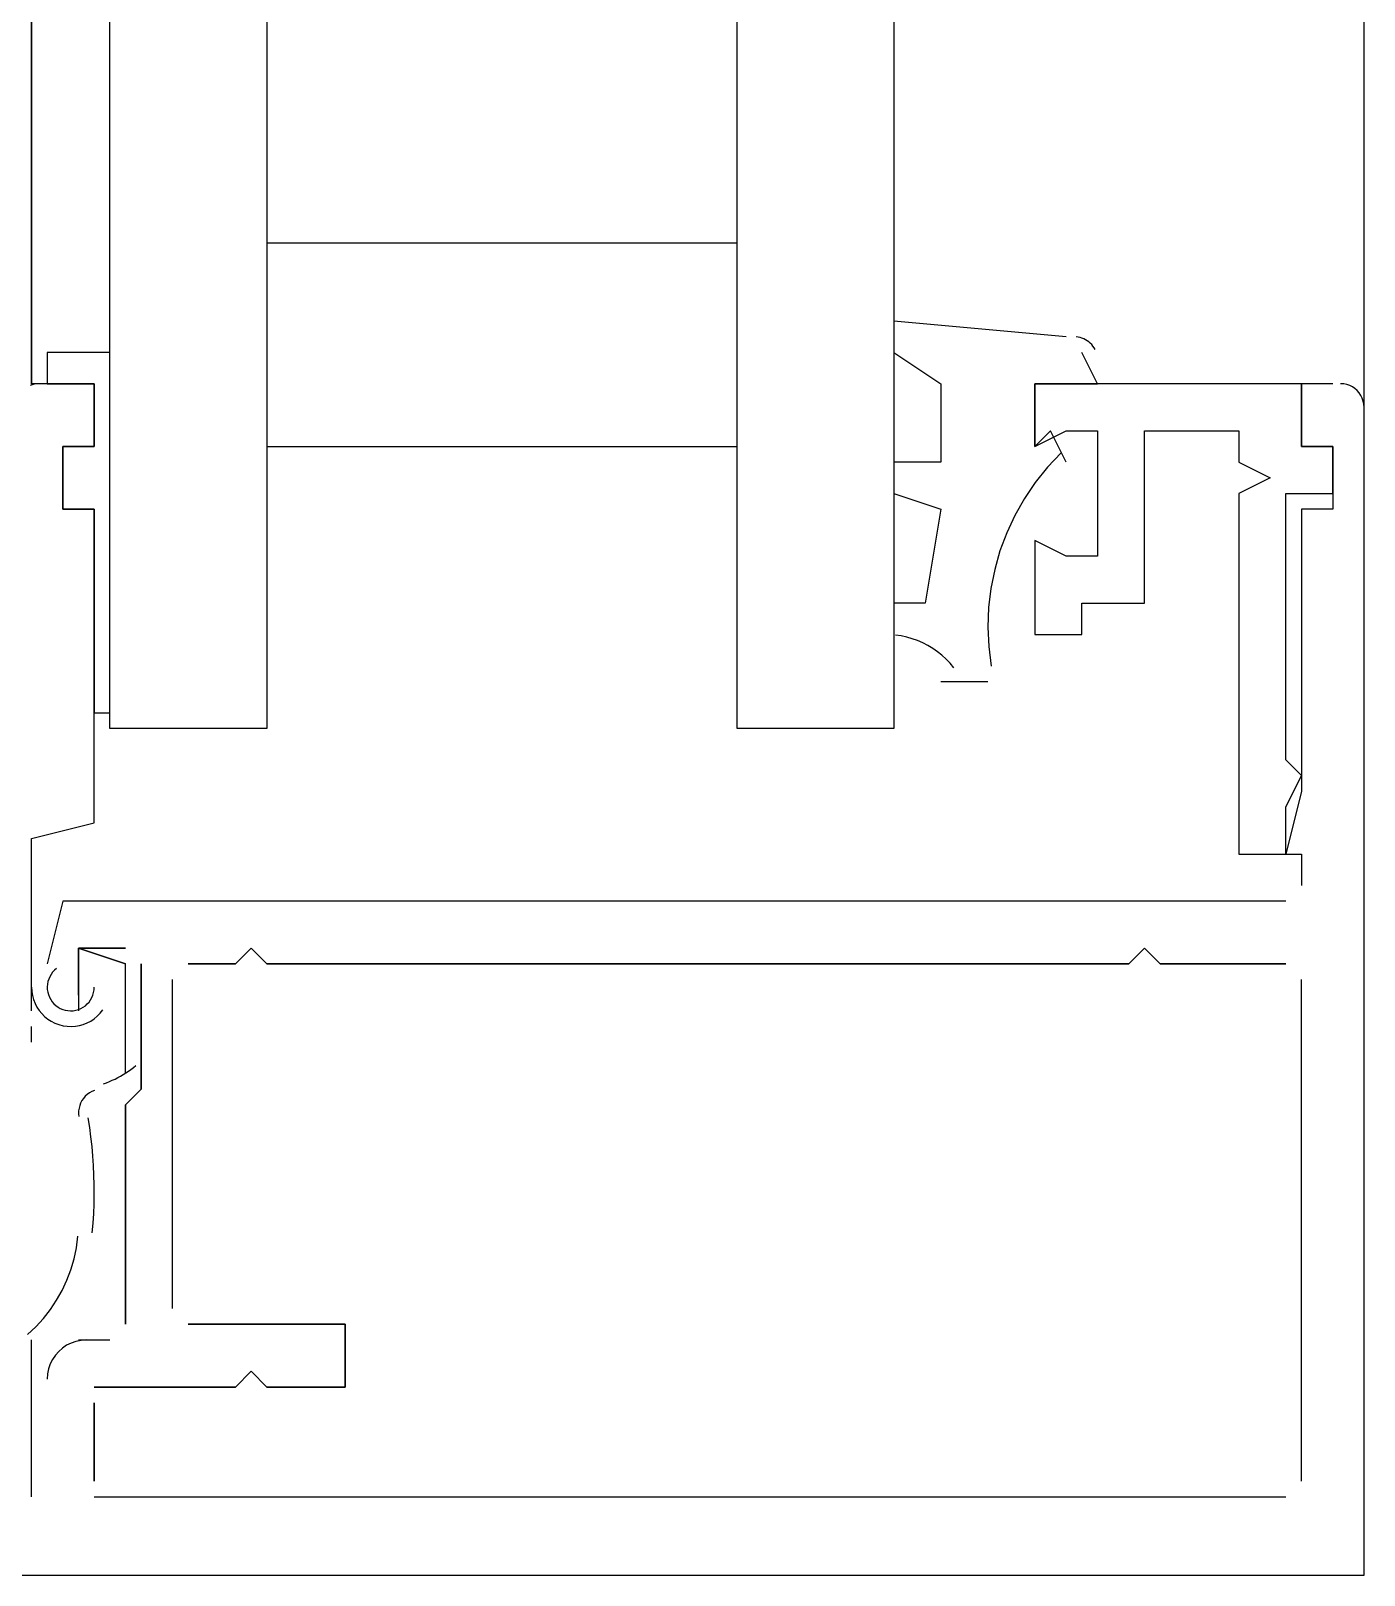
# Model space of a CAD drawing. Header units: millimetres. Extents: x 7649 to 34105, y 3983 to 25377.
# Drawn here: x 8472.8 to 8517.8, y 15817.5 to 15869.6 of the extents above; entities that cross this region are included whole.
import ezdxf

# ---------------------------------------------------------------- set-up
doc = ezdxf.new("R2010")
doc.units = ezdxf.units.MM

msp = doc.modelspace()

# ---------------------------------------------------------------- linework, layer by layer
at = {"layer": 'GEOMETRY', "color": 7}
for p, q in [((8472.84028, 17024.52639), (8472.84028, 15857.71389)), ((8517.81944, 15856.65556), (8517.81944, 17024.52639)), ((8472.84028, 15857.71389), (8472.84028, 17023.46806)), ((8480.77778, 15862.47639), (8496.65278, 15862.47639)), ((8507.76528, 15859.30139), (8501.94444, 15859.83056)), ((8501.94444, 15859.83056), (8501.94444, 15858.77222)), ((8508.16649, 15859.28955), (8508.09902, 15859.29837)), ((8508.23235, 15859.27514), (8508.16649, 15859.28955)), ((8508.2963, 15859.25535), (8508.23235, 15859.27514)), ((8508.35805, 15859.23037), (8508.2963, 15859.25535)), ((8508.4173, 15859.20041), (8508.35805, 15859.23037)), ((8508.47375, 15859.16567), (8508.4173, 15859.20041)), ((8508.52711, 15859.12634), (8508.47375, 15859.16567)), ((8508.57708, 15859.08262), (8508.52711, 15859.12634)), ((8508.62337, 15859.03472), (8508.57708, 15859.08262)), ((8508.66567, 15858.98284), (8508.62337, 15859.03472)), ((8475.48611, 15858.77222), (8473.36944, 15858.77222)), ((8473.36944, 15858.77222), (8473.36944, 15857.71389)), ((8475.48611, 15846.60139), (8475.48611, 15858.77222)), ((8501.94444, 15858.77222), (8503.53194, 15857.71389)), ((8508.82361, 15857.71389), (8508.29444, 15858.77222)), ((8508.70369, 15858.92717), (8508.66567, 15858.98284)), ((8508.73714, 15858.86791), (8508.70369, 15858.92717)), ((8472.89385, 15857.68554), (8472.7959, 15857.65151)), ((8474.95694, 15857.71389), (8472.84028, 15857.71389)), ((8472.99715, 15857.70664), (8472.89385, 15857.68554)), ((8473.10486, 15857.71389), (8472.99715, 15857.70664)), ((8473.36944, 15857.71389), (8474.95694, 15857.71389)), ((8474.95694, 15857.71389), (8474.95694, 15855.59722)), ((8474.95694, 15855.59722), (8474.95694, 15857.71389)), ((8503.53194, 15857.71389), (8503.53194, 15855.06806)), ((8506.70694, 15855.59722), (8506.70694, 15857.71389)), ((8506.70694, 15857.71389), (8508.82361, 15857.71389)), ((8515.70278, 15857.71389), (8506.70694, 15857.71389)), ((8506.70694, 15857.71389), (8506.70694, 15855.59722)), ((8515.70278, 15855.59722), (8515.70278, 15857.71389)), ((8516.76111, 15857.71389), (8515.70278, 15857.71389)), ((8515.70278, 15857.71389), (8515.70278, 15855.59722)), ((8517.1334, 15857.70664), (8517.02569, 15857.71389)), ((8517.23671, 15857.68554), (8517.1334, 15857.70664)), ((8517.33466, 15857.65151), (8517.23671, 15857.68554)), ((8517.42632, 15857.60552), (8517.33466, 15857.65151)), ((8517.51073, 15857.5485), (8517.42632, 15857.60552)), ((8517.58696, 15857.48141), (8517.51073, 15857.5485)), ((8517.65406, 15857.40518), (8517.58696, 15857.48141)), ((8517.71107, 15857.32076), (8517.65406, 15857.40518)), ((8517.75707, 15857.2291), (8517.71107, 15857.32076)), ((8517.79109, 15857.13115), (8517.75707, 15857.2291)), ((8517.8122, 15857.02785), (8517.79109, 15857.13115)), ((8517.81944, 15856.92014), (8517.8122, 15857.02785)), ((8517.81944, 15817.49722), (8517.81944, 15856.65556)), ((8507.23611, 15856.12639), (8506.70694, 15855.59722)), ((8506.70694, 15855.59722), (8507.76528, 15856.12639)), ((8507.76528, 15855.06806), (8507.23611, 15856.12639)), ((8507.76528, 15856.12639), (8508.82361, 15856.12639)), ((8508.82361, 15856.12639), (8508.82361, 15851.89306)), ((8510.41111, 15850.30556), (8510.41111, 15856.12639)), ((8510.41111, 15856.12639), (8513.58611, 15856.12639)), ((8513.58611, 15856.12639), (8513.58611, 15855.06806)), ((8474.95694, 15855.59722), (8473.89861, 15855.59722)), ((8473.89861, 15855.59722), (8473.89861, 15853.48056)), ((8473.89861, 15853.48056), (8473.89861, 15855.59722)), ((8473.89861, 15855.59722), (8474.95694, 15855.59722)), ((8480.77778, 15855.59722), (8496.65278, 15855.59722)), ((8516.76111, 15855.59722), (8515.70278, 15855.59722)), ((8515.70278, 15855.59722), (8516.76111, 15855.59722)), ((8516.76111, 15854.00972), (8516.76111, 15855.59722)), ((8516.76111, 15855.59722), (8516.76111, 15853.48056)), ((8503.53194, 15855.06806), (8501.94444, 15855.06806)), ((8501.94444, 15855.06806), (8501.94444, 15854.00972)), ((8507.13296, 15854.89481), (8506.71996, 15854.37958)), ((8507.59001, 15855.37899), (8507.13296, 15854.89481)), ((8513.58611, 15855.06806), (8514.64444, 15854.53889)), ((8506.71996, 15854.37958), (8506.35198, 15853.83631)), ((8514.64444, 15854.53889), (8513.58611, 15854.00972)), ((8501.94444, 15854.00972), (8503.53194, 15853.48056)), ((8506.35198, 15853.83631), (8506.03, 15853.268)), ((8513.58611, 15854.00972), (8513.58611, 15841.83889)), ((8515.17361, 15845.01389), (8515.17361, 15854.00972)), ((8515.17361, 15854.00972), (8516.76111, 15854.00972)), ((8473.89861, 15853.48056), (8474.95694, 15853.48056)), ((8474.95694, 15853.48056), (8473.89861, 15853.48056)), ((8474.95694, 15853.48056), (8474.95694, 15846.60139)), ((8474.95694, 15842.89722), (8474.95694, 15853.48056)), ((8503.53194, 15853.48056), (8503.00278, 15850.30556)), ((8516.76111, 15853.48056), (8515.70278, 15853.48056)), ((8515.70278, 15853.48056), (8515.70278, 15843.95556)), ((8506.03, 15853.268), (8505.75502, 15852.67763)), ((8505.75502, 15852.67763), (8505.52801, 15852.06822)), ((8507.76528, 15851.89306), (8506.70694, 15852.42222)), ((8506.70694, 15852.42222), (8506.70694, 15849.24722)), ((8505.52801, 15852.06822), (8505.34995, 15851.44274)), ((8508.82361, 15851.89306), (8507.76528, 15851.89306)), ((8505.34995, 15851.44274), (8505.22184, 15850.8042)), ((8505.22184, 15850.8042), (8505.14464, 15850.1556)), ((8503.00278, 15850.30556), (8501.94444, 15850.30556)), ((8501.94444, 15850.30556), (8501.94444, 15848.71806)), ((8508.29444, 15849.24722), (8508.29444, 15850.30556)), ((8508.29444, 15850.30556), (8510.41111, 15850.30556)), ((8505.14464, 15850.1556), (8505.11935, 15849.49992)), ((8502.19048, 15849.20209), (8501.99677, 15849.22992)), ((8502.38081, 15849.16157), (8502.19048, 15849.20209)), ((8502.56718, 15849.10868), (8502.38081, 15849.16157)), ((8505.11935, 15849.49992), (8505.14694, 15848.84017)), ((8506.70694, 15849.24722), (8508.29444, 15849.24722)), ((8502.74905, 15849.04372), (8502.56718, 15849.10868)), ((8502.92585, 15848.96703), (8502.74905, 15849.04372)), ((8503.09701, 15848.8789), (8502.92585, 15848.96703)), ((8503.26197, 15848.77965), (8503.09701, 15848.8789)), ((8503.42017, 15848.66959), (8503.26197, 15848.77965)), ((8503.57104, 15848.54905), (8503.42017, 15848.66959)), ((8505.14694, 15848.84017), (8505.2284, 15848.17934)), ((8503.71403, 15848.41833), (8503.57104, 15848.54905)), ((8503.84858, 15848.27774), (8503.71403, 15848.41833)), ((8503.97411, 15848.12761), (8503.84858, 15848.27774)), ((8503.53194, 15847.65972), (8505.11944, 15847.65972)), ((8474.95694, 15846.60139), (8475.48611, 15846.60139)), ((8515.70278, 15844.48472), (8515.17361, 15845.01389)), ((8515.17361, 15843.42639), (8515.70278, 15844.48472)), ((8515.70278, 15843.95556), (8515.17361, 15841.83889)), ((8515.17361, 15841.83889), (8515.17361, 15843.42639)), ((8472.84028, 15842.36806), (8474.95694, 15842.89722)), ((8472.84028, 15837.07639), (8472.84028, 15842.36806)), ((8472.84028, 15836.54722), (8472.84028, 15842.36806)), ((8513.58611, 15841.83889), (8515.17361, 15841.83889)), ((8515.17361, 15841.83889), (8515.70278, 15841.83889)), ((8515.70278, 15841.83889), (8515.70278, 15840.78056)), ((8473.89861, 15840.25139), (8473.36944, 15838.13472)), ((8515.17361, 15840.25139), (8473.89861, 15840.25139)), ((8476.01528, 15838.66389), (8474.42778, 15838.66389)), ((8474.42778, 15838.66389), (8476.01528, 15838.13472)), ((8474.42778, 15837.07639), (8474.42778, 15838.66389)), ((8474.42778, 15838.66389), (8476.01528, 15838.66389)), ((8476.01528, 15838.13472), (8474.42778, 15838.66389)), ((8474.42778, 15838.66389), (8474.42778, 15836.54722)), ((8480.24861, 15838.66389), (8479.71944, 15838.13472)), ((8479.71944, 15838.13472), (8480.24861, 15838.66389)), ((8480.77778, 15838.13472), (8480.24861, 15838.66389)), ((8480.24861, 15838.66389), (8480.77778, 15838.13472)), ((8510.41111, 15838.66389), (8509.88194, 15838.13472)), ((8509.88194, 15838.13472), (8510.41111, 15838.66389)), ((8510.94028, 15838.13472), (8510.41111, 15838.66389)), ((8510.41111, 15838.66389), (8510.94028, 15838.13472)), ((8473.45395, 15837.69748), (8473.4188, 15837.61655)), ((8473.49813, 15837.7744), (8473.45395, 15837.69748)), ((8473.55113, 15837.84648), (8473.49813, 15837.7744)), ((8473.61274, 15837.9129), (8473.55113, 15837.84648)), ((8473.68275, 15837.97281), (8473.61274, 15837.9129)), ((8476.01528, 15834.43056), (8476.01528, 15838.13472)), ((8476.01528, 15834.43056), (8476.01528, 15838.13472)), ((8476.54444, 15833.90139), (8476.54444, 15838.13472)), ((8476.54444, 15838.13472), (8476.54444, 15833.90139)), ((8479.71944, 15838.13472), (8478.13194, 15838.13472)), ((8478.13194, 15838.13472), (8479.71944, 15838.13472)), ((8509.88194, 15838.13472), (8480.77778, 15838.13472)), ((8480.77778, 15838.13472), (8509.88194, 15838.13472)), ((8515.17361, 15838.13472), (8510.94028, 15838.13472)), ((8510.94028, 15838.13472), (8515.17361, 15838.13472)), ((8472.84028, 15837.34097), (8472.84795, 15837.19827)), ((8472.84795, 15837.19827), (8472.87052, 15837.05928)), ((8473.37641, 15837.446), (8473.36957, 15837.35803)), ((8473.36957, 15837.35803), (8473.37259, 15837.26938)), ((8473.37259, 15837.26938), (8473.38567, 15837.18087)), ((8473.39289, 15837.53245), (8473.37641, 15837.446)), ((8473.38567, 15837.18087), (8473.40902, 15837.09334)), ((8473.4188, 15837.61655), (8473.39289, 15837.53245)), ((8474.91076, 15837.07392), (8474.93606, 15837.15974)), ((8474.93606, 15837.15974), (8474.95163, 15837.24898)), ((8474.95163, 15837.24898), (8474.95694, 15837.34097)), ((8477.60278, 15826.49306), (8477.60278, 15837.60556)), ((8477.60278, 15826.49306), (8477.60278, 15837.60556)), ((8515.70278, 15820.67222), (8515.70278, 15837.60556)), ((8515.70278, 15820.67222), (8515.70278, 15837.60556)), ((8472.87052, 15837.05928), (8472.9073, 15836.92494)), ((8472.9073, 15836.92494), (8472.9576, 15836.79618)), ((8472.9576, 15836.79618), (8473.02073, 15836.67394)), ((8473.02073, 15836.67394), (8473.09601, 15836.55917)), ((8473.40902, 15837.09334), (8473.44283, 15837.00762)), ((8473.44283, 15837.00762), (8473.48629, 15836.92636)), ((8473.48629, 15836.92636), (8473.5379, 15836.85191)), ((8473.5379, 15836.85191), (8473.5969, 15836.78466)), ((8473.5969, 15836.78466), (8473.66253, 15836.72497)), ((8473.66253, 15836.72497), (8473.734, 15836.67324)), ((8473.734, 15836.67324), (8473.81057, 15836.62985)), ((8473.81057, 15836.62985), (8473.89146, 15836.59517)), ((8474.42256, 15836.59075), (8474.50637, 15836.62515)), ((8474.50637, 15836.62515), (8474.58474, 15836.66831)), ((8474.58474, 15836.66831), (8474.65713, 15836.71957)), ((8474.65713, 15836.71957), (8474.72302, 15836.77825)), ((8474.72302, 15836.77825), (8474.78186, 15836.84369)), ((8474.78186, 15836.84369), (8474.83313, 15836.91523)), ((8474.83313, 15836.91523), (8474.87627, 15836.9922)), ((8474.87627, 15836.9922), (8474.91076, 15837.07392)), ((8473.09601, 15836.55917), (8473.18275, 15836.45278)), ((8473.18275, 15836.45278), (8473.28026, 15836.35574)), ((8473.28026, 15836.35574), (8473.38786, 15836.26896)), ((8473.38786, 15836.26896), (8473.50487, 15836.19339)), ((8473.50487, 15836.19339), (8473.63058, 15836.12996)), ((8473.63058, 15836.12996), (8473.76433, 15836.07962)), ((8473.89146, 15836.59517), (8473.9759, 15836.56958)), ((8473.9759, 15836.56958), (8474.06313, 15836.55347)), ((8474.06313, 15836.55347), (8474.15237, 15836.54721)), ((8474.15237, 15836.54721), (8474.24287, 15836.55119)), ((8474.24287, 15836.55119), (8474.33386, 15836.56579)), ((8474.33386, 15836.56579), (8474.42256, 15836.59075)), ((8474.58686, 15836.08773), (8474.71444, 15836.13836)), ((8474.71444, 15836.13836), (8474.83638, 15836.20208)), ((8474.83638, 15836.20208), (8474.95156, 15836.27851)), ((8474.95156, 15836.27851), (8475.05889, 15836.36728)), ((8475.05889, 15836.36728), (8475.15727, 15836.46803)), ((8475.15727, 15836.46803), (8475.24559, 15836.58037)), ((8472.84028, 15835.48889), (8472.84028, 15836.01806)), ((8473.76433, 15836.07962), (8473.9027, 15836.04391)), ((8473.9027, 15836.04391), (8474.04203, 15836.02353)), ((8474.04203, 15836.02353), (8474.18121, 15836.01809)), ((8474.18121, 15836.01809), (8474.31914, 15836.02722)), ((8474.31914, 15836.02722), (8474.45473, 15836.05056)), ((8474.45473, 15836.05056), (8474.58686, 15836.08773)), ((8476.11051, 15834.50571), (8476.19575, 15834.56618)), ((8476.11051, 15834.50571), (8476.19575, 15834.56618)), ((8476.19575, 15834.56618), (8476.27918, 15834.62927)), ((8476.19575, 15834.56618), (8476.27918, 15834.62927)), ((8476.27918, 15834.62927), (8476.36075, 15834.69494)), ((8476.27918, 15834.62927), (8476.36075, 15834.69494)), ((8475.27277, 15834.08527), (8475.37137, 15834.12056)), ((8475.27277, 15834.08527), (8475.37137, 15834.12056)), ((8475.37137, 15834.12056), (8475.46874, 15834.15879)), ((8475.37137, 15834.12056), (8475.46874, 15834.15879)), ((8475.46874, 15834.15879), (8475.56481, 15834.19992)), ((8475.46874, 15834.15879), (8475.56481, 15834.19992)), ((8475.56481, 15834.19992), (8475.65952, 15834.24392)), ((8475.56481, 15834.19992), (8475.65952, 15834.24392)), ((8475.65952, 15834.24392), (8475.75282, 15834.29075)), ((8475.65952, 15834.24392), (8475.75282, 15834.29075)), ((8475.75282, 15834.29075), (8475.84463, 15834.34038)), ((8475.75282, 15834.29075), (8475.84463, 15834.34038)), ((8475.84463, 15834.34038), (8475.93489, 15834.39278)), ((8475.84463, 15834.34038), (8475.93489, 15834.39278)), ((8475.93489, 15834.39278), (8476.02353, 15834.4479)), ((8475.93489, 15834.39278), (8476.02353, 15834.4479)), ((8476.02353, 15834.4479), (8476.11051, 15834.50571)), ((8476.02353, 15834.4479), (8476.11051, 15834.50571)), ((8474.54028, 15833.51499), (8474.49798, 15833.43405)), ((8474.54028, 15833.51499), (8474.49798, 15833.43405)), ((8474.59156, 15833.59055), (8474.54028, 15833.51499)), ((8474.59156, 15833.59055), (8474.54028, 15833.51499)), ((8474.65133, 15833.65992), (8474.59156, 15833.59055)), ((8474.65133, 15833.65992), (8474.59156, 15833.59055)), ((8474.7191, 15833.72227), (8474.65133, 15833.65992)), ((8474.7191, 15833.72227), (8474.65133, 15833.65992)), ((8474.79438, 15833.77678), (8474.7191, 15833.72227)), ((8474.79438, 15833.77678), (8474.7191, 15833.72227)), ((8474.87667, 15833.82261), (8474.79438, 15833.77678)), ((8474.87667, 15833.82261), (8474.79438, 15833.77678)), ((8474.96547, 15833.85896), (8474.87667, 15833.82261)), ((8474.96547, 15833.85896), (8474.87667, 15833.82261)), ((8476.01528, 15833.37222), (8476.54444, 15833.90139)), ((8476.54444, 15833.90139), (8476.01528, 15833.37222)), ((8474.42991, 15833.16725), (8474.42848, 15833.07307)), ((8474.42991, 15833.16725), (8474.42848, 15833.07307)), ((8474.42848, 15833.07307), (8474.43849, 15832.97764)), ((8474.42848, 15833.07307), (8474.43849, 15832.97764)), ((8474.4423, 15833.25936), (8474.42991, 15833.16725)), ((8474.4423, 15833.25936), (8474.42991, 15833.16725)), ((8474.46516, 15833.34857), (8474.4423, 15833.25936)), ((8474.46516, 15833.34857), (8474.4423, 15833.25936)), ((8474.49798, 15833.43405), (8474.46516, 15833.34857)), ((8474.49798, 15833.43405), (8474.46516, 15833.34857)), ((8476.01528, 15825.96389), (8476.01528, 15833.37222)), ((8476.01528, 15833.37222), (8476.01528, 15825.96389)), ((8474.80303, 15832.61092), (8474.75331, 15832.93179)), ((8474.80303, 15832.61092), (8474.75331, 15832.93179)), ((8474.84582, 15832.28924), (8474.80303, 15832.61092)), ((8474.84582, 15832.28924), (8474.80303, 15832.61092)), ((8474.88166, 15831.96686), (8474.84582, 15832.28924)), ((8474.88166, 15831.96686), (8474.84582, 15832.28924)), ((8474.91055, 15831.6439), (8474.88166, 15831.96686)), ((8474.91055, 15831.6439), (8474.88166, 15831.96686)), ((8474.93248, 15831.32047), (8474.91055, 15831.6439)), ((8474.93248, 15831.32047), (8474.91055, 15831.6439)), ((8474.94746, 15830.99668), (8474.93248, 15831.32047)), ((8474.94746, 15830.99668), (8474.93248, 15831.32047)), ((8474.95547, 15830.67264), (8474.94746, 15830.99668)), ((8474.95547, 15830.67264), (8474.94746, 15830.99668)), ((8474.95652, 15830.34846), (8474.95547, 15830.67264)), ((8474.95652, 15830.34846), (8474.95547, 15830.67264)), ((8474.9377, 15829.70016), (8474.9506, 15830.02427)), ((8474.9377, 15829.70016), (8474.9506, 15830.02427)), ((8474.9506, 15830.02427), (8474.95652, 15830.34846)), ((8474.9506, 15830.02427), (8474.95652, 15830.34846)), ((8474.89097, 15829.05267), (8474.91782, 15829.37626)), ((8474.89097, 15829.05267), (8474.91782, 15829.37626)), ((8474.91782, 15829.37626), (8474.9377, 15829.70016)), ((8474.91782, 15829.37626), (8474.9377, 15829.70016)), ((8474.35475, 15828.5496), (8474.40579, 15828.93376)), ((8474.35475, 15828.5496), (8474.40579, 15828.93376)), ((8474.27499, 15828.17332), (8474.35475, 15828.5496)), ((8474.27499, 15828.17332), (8474.35475, 15828.5496)), ((8474.03275, 15827.45003), (8474.16737, 15827.80632)), ((8474.03275, 15827.45003), (8474.16737, 15827.80632)), ((8474.16737, 15827.80632), (8474.27499, 15828.17332)), ((8474.16737, 15827.80632), (8474.27499, 15828.17332)), ((8473.87201, 15827.10587), (8474.03275, 15827.45003)), ((8473.87201, 15827.10587), (8474.03275, 15827.45003)), ((8473.47564, 15826.45958), (8473.68602, 15826.77525)), ((8473.47564, 15826.45958), (8473.68602, 15826.77525)), ((8473.68602, 15826.77525), (8473.87201, 15827.10587)), ((8473.68602, 15826.77525), (8473.87201, 15827.10587)), ((8473.24174, 15826.16028), (8473.47564, 15826.45958)), ((8473.24174, 15826.16028), (8473.47564, 15826.45958)), ((8472.70686, 15825.61648), (8472.98519, 15825.87878)), ((8472.70686, 15825.61648), (8472.98519, 15825.87878)), ((8472.98519, 15825.87878), (8473.24174, 15826.16028)), ((8472.98519, 15825.87878), (8473.24174, 15826.16028)), ((8478.13194, 15825.96389), (8483.42361, 15825.96389)), ((8483.42361, 15825.96389), (8478.13194, 15825.96389)), ((8483.42361, 15825.96389), (8483.42361, 15823.84722)), ((8483.42361, 15823.84722), (8483.42361, 15825.96389)), ((8472.84028, 15823.84722), (8472.84028, 15825.43472)), ((8473.88397, 15825.15908), (8473.75692, 15825.04725)), ((8473.88397, 15825.15908), (8473.75692, 15825.04725)), ((8474.02466, 15825.25411), (8473.88397, 15825.15908)), ((8474.02466, 15825.25411), (8473.88397, 15825.15908)), ((8474.17742, 15825.33076), (8474.02466, 15825.25411)), ((8474.17742, 15825.33076), (8474.02466, 15825.25411)), ((8474.34068, 15825.38747), (8474.17742, 15825.33076)), ((8474.34068, 15825.38747), (8474.17742, 15825.33076)), ((8474.51285, 15825.42265), (8474.34068, 15825.38747)), ((8474.51285, 15825.42265), (8474.34068, 15825.38747)), ((8474.42778, 15825.43472), (8475.48611, 15825.43472)), ((8474.42778, 15825.43472), (8475.48611, 15825.43472)), ((8474.69236, 15825.43472), (8474.51285, 15825.42265)), ((8474.69236, 15825.43472), (8474.51285, 15825.42265)), ((8473.55006, 15824.77951), (8473.47341, 15824.62674)), ((8473.55006, 15824.77951), (8473.47341, 15824.62674)), ((8473.64509, 15824.9202), (8473.55006, 15824.77951)), ((8473.64509, 15824.9202), (8473.55006, 15824.77951)), ((8473.75692, 15825.04725), (8473.64509, 15824.9202)), ((8473.75692, 15825.04725), (8473.64509, 15824.9202)), ((8473.38152, 15824.29132), (8473.36944, 15824.11181)), ((8473.38152, 15824.29132), (8473.36944, 15824.11181)), ((8473.4167, 15824.46349), (8473.38152, 15824.29132)), ((8473.4167, 15824.46349), (8473.38152, 15824.29132)), ((8473.47341, 15824.62674), (8473.4167, 15824.46349)), ((8473.47341, 15824.62674), (8473.4167, 15824.46349)), ((8480.24861, 15824.37639), (8479.71944, 15823.84722)), ((8479.71944, 15823.84722), (8480.24861, 15824.37639)), ((8480.77778, 15823.84722), (8480.24861, 15824.37639)), ((8480.24861, 15824.37639), (8480.77778, 15823.84722)), ((8472.84028, 15820.14306), (8472.84028, 15823.84722)), ((8472.84028, 15820.14306), (8472.84028, 15823.84722)), ((8479.71944, 15823.84722), (8474.95694, 15823.84722)), ((8474.95694, 15823.84722), (8479.71944, 15823.84722)), ((8483.42361, 15823.84722), (8480.77778, 15823.84722)), ((8480.77778, 15823.84722), (8483.42361, 15823.84722)), ((8474.95694, 15820.67222), (8474.95694, 15823.31806)), ((8474.95694, 15823.31806), (8474.95694, 15820.67222)), ((8474.95694, 15820.14306), (8515.17361, 15820.14306)), ((8474.95694, 15820.14306), (8515.17361, 15820.14306)), ((8457.49444, 15817.49722), (8517.81944, 15817.49722))]:
    msp.add_line(p, q, dxfattribs=at)
at = {"layer": 'RECTANGLES', "color": 7}
for p, q in [((8475.48611, 15846.07222), (8475.48611, 17036.16806)), ((8480.77778, 17036.16806), (8480.77778, 15846.07222)), ((8496.65278, 15846.07222), (8496.65278, 17036.16806)), ((8501.94444, 17036.16806), (8501.94444, 15846.07222)), ((8480.77778, 15846.07222), (8475.48611, 15846.07222)), ((8501.94444, 15846.07222), (8496.65278, 15846.07222))]:
    msp.add_line(p, q, dxfattribs=at)

doc.saveas('drawing.dxf')
